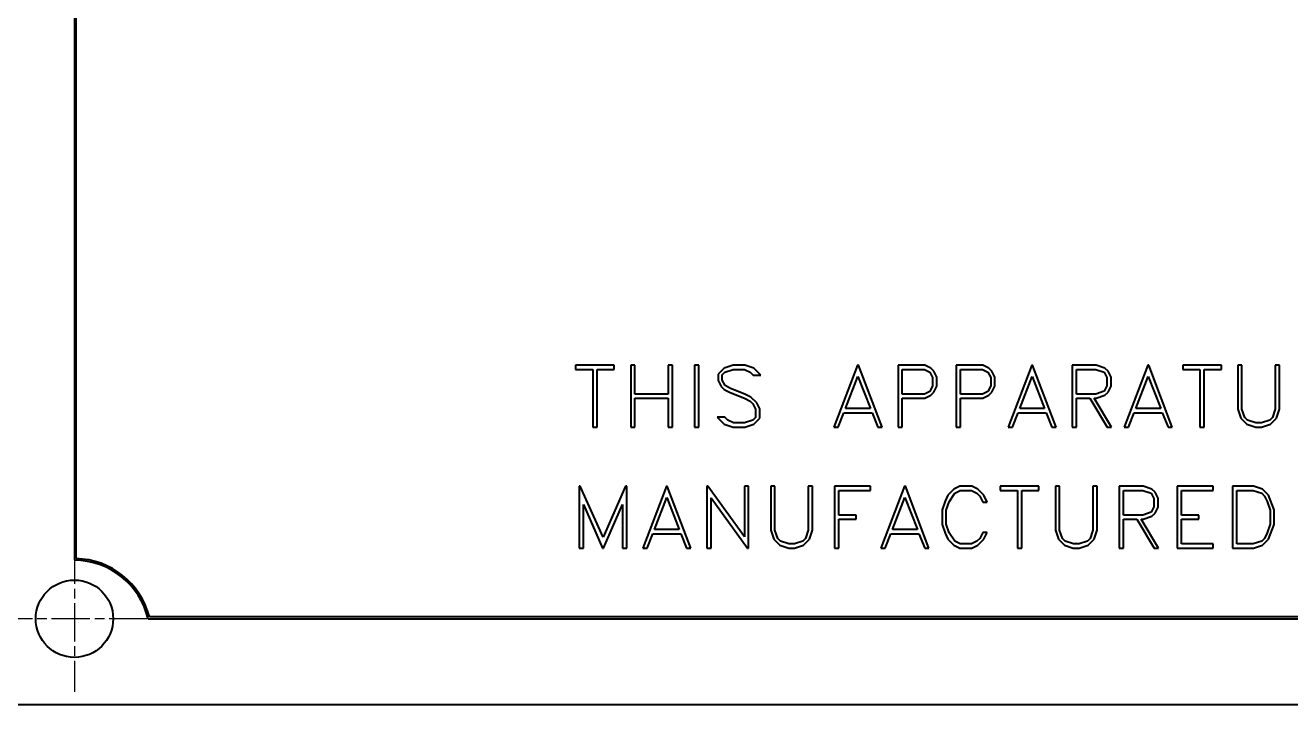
# Model space of a CAD drawing. Header units: millimetres. Extents: x 0 to 420, y 0 to 297.
# Drawn here: x 81.1 to 154.7, y 103.3 to 142.8 of the extents above; entities that cross this region are included whole.
import ezdxf

# ---------------------------------------------------------------- set-up
doc = ezdxf.new("R2010")
doc.units = ezdxf.units.MM
doc.linetypes.add('CHAIN', pattern=[0.3543, 0.2362, -0.0295, 0.0591, -0.0295])
doc.layers.add('가시적인 것(ISO)', color=3, linetype='Continuous', lineweight=40)
doc.layers.add('중심 표식(ISO)', color=1, linetype='Continuous', lineweight=25)

msp = doc.modelspace()

# ---------------------------------------------------------------- linework, layer by layer
at = {"layer": '가시적인 것(ISO)'}
for p, q in [((83.941, 214.898), (83.941, 111.688)), ((84.041, 111.787), (84.041, 214.799)), ((113.078, 123.026), (113.078, 122.782)), ((115.328, 123.026), (113.078, 123.026)), ((115.328, 122.782), (115.328, 123.026)), ((116.527, 123.026), (116.283, 123.026)), ((116.283, 123.026), (116.283, 119.433)), ((116.527, 121.352), (116.527, 123.026)), ((118.706, 123.026), (118.462, 123.026)), ((118.462, 123.026), (118.462, 121.352)), ((118.706, 119.433), (118.706, 123.026)), ((120.24, 123.026), (119.996, 123.026)), ((119.996, 123.026), (119.996, 119.433)), ((120.24, 119.433), (120.24, 123.026)), ((122.235, 123.026), (121.72, 122.852)), ((122.917, 123.026), (122.235, 123.026)), ((123.432, 122.852), (122.917, 123.026)), ((129.474, 123.026), (128.1, 119.433)), ((129.524, 123.026), (129.474, 123.026)), ((130.894, 119.433), (129.524, 123.026)), ((133.384, 123.026), (131.83, 123.026)), ((131.83, 123.026), (131.83, 119.433)), ((133.734, 122.852), (133.384, 123.026)), ((136.759, 123.026), (135.205, 123.026)), ((135.205, 123.026), (135.205, 119.433)), ((137.11, 122.852), (136.759, 123.026)), ((139.599, 123.026), (138.226, 119.433)), ((139.649, 123.026), (139.599, 123.026)), ((141.02, 119.433), (139.649, 123.026)), ((143.339, 123.026), (141.955, 123.026)), ((141.955, 123.026), (141.955, 119.433)), ((143.854, 122.852), (143.339, 123.026)), ((146.35, 123.026), (144.976, 119.433)), ((146.4, 123.026), (146.35, 123.026)), ((147.77, 119.433), (146.4, 123.026)), ((148.375, 123.026), (148.375, 122.782)), ((150.624, 123.026), (148.375, 123.026)), ((150.624, 122.782), (150.624, 123.026)), ((151.824, 123.026), (151.58, 123.026)), ((151.58, 123.026), (151.58, 120.469)), ((151.824, 120.483), (151.824, 123.026)), ((154.003, 123.026), (153.759, 123.026)), ((153.759, 123.026), (153.759, 120.483)), ((154.003, 120.469), (154.003, 123.026)), ((113.078, 122.782), (114.081, 122.782)), ((114.081, 122.782), (114.081, 119.433)), ((114.325, 119.433), (114.325, 122.782)), ((114.325, 122.782), (115.328, 122.782)), ((121.72, 122.852), (121.366, 122.501)), ((121.366, 122.501), (121.366, 122.14)), ((121.366, 122.14), (121.54, 121.793)), ((121.607, 122.468), (121.757, 122.618)), ((121.607, 122.157), (121.607, 122.468)), ((121.767, 121.843), (121.607, 122.157)), ((121.757, 122.618), (122.245, 122.782)), ((122.245, 122.782), (122.9, 122.782)), ((122.9, 122.782), (123.221, 122.618)), ((123.221, 122.618), (123.398, 122.444)), ((123.398, 122.444), (123.839, 122.444)), ((123.839, 122.444), (123.432, 122.852)), ((128.772, 120.513), (129.497, 122.378)), ((129.497, 122.378), (130.222, 120.513)), ((132.074, 122.782), (133.363, 122.782)), ((132.074, 121.352), (132.074, 122.782)), ((133.363, 122.782), (133.681, 122.625)), ((133.681, 122.625), (133.838, 122.307)), ((133.912, 122.678), (133.734, 122.852)), ((133.838, 122.307), (133.838, 121.826)), ((134.082, 122.327), (133.912, 122.678)), ((134.082, 121.806), (134.082, 122.327)), ((135.449, 122.782), (136.739, 122.782)), ((135.449, 121.352), (135.449, 122.782)), ((136.739, 122.782), (137.056, 122.625)), ((137.056, 122.625), (137.213, 122.307)), ((137.287, 122.678), (137.11, 122.852)), ((137.213, 122.307), (137.213, 121.826)), ((137.457, 122.327), (137.287, 122.678)), ((137.457, 121.806), (137.457, 122.327)), ((138.898, 120.513), (139.623, 122.378)), ((139.623, 122.378), (140.348, 120.513)), ((142.199, 122.782), (143.325, 122.782)), ((142.199, 121.352), (142.199, 122.782)), ((143.325, 122.782), (143.807, 122.618)), ((143.807, 122.618), (143.964, 122.307)), ((144.037, 122.678), (143.854, 122.852)), ((143.964, 122.307), (143.964, 121.826)), ((144.208, 122.327), (144.037, 122.678)), ((144.208, 121.806), (144.208, 122.327)), ((145.648, 120.513), (146.373, 122.378)), ((146.373, 122.378), (147.098, 120.513)), ((148.375, 122.782), (149.378, 122.782)), ((149.378, 122.782), (149.378, 119.433)), ((149.622, 119.433), (149.622, 122.782)), ((149.622, 122.782), (150.624, 122.782)), ((121.54, 121.793), (121.717, 121.616)), ((121.717, 121.616), (122.058, 121.448)), ((122.088, 121.682), (121.767, 121.843)), ((122.058, 121.448), (122.89, 121.114)), ((122.927, 121.345), (122.088, 121.682)), ((133.681, 121.509), (133.363, 121.352)), ((133.838, 121.826), (133.681, 121.509)), ((133.734, 121.281), (133.912, 121.455)), ((133.912, 121.455), (134.082, 121.806)), ((137.056, 121.509), (136.739, 121.352)), ((137.213, 121.826), (137.056, 121.509)), ((137.11, 121.281), (137.287, 121.455)), ((137.287, 121.455), (137.457, 121.806)), ((143.807, 121.515), (143.325, 121.352)), ((143.964, 121.826), (143.807, 121.515)), ((143.854, 121.281), (144.037, 121.455)), ((144.037, 121.455), (144.208, 121.806)), ((118.462, 121.352), (116.527, 121.352)), ((116.527, 119.433), (116.527, 121.108)), ((116.527, 121.108), (118.462, 121.108)), ((118.462, 121.108), (118.462, 119.433)), ((122.89, 121.114), (123.221, 120.944)), ((123.268, 121.181), (122.927, 121.345)), ((123.221, 120.944), (123.378, 120.79)), ((123.615, 120.834), (123.268, 121.181)), ((123.378, 120.79), (123.542, 120.466)), ((123.786, 120.486), (123.615, 120.834)), ((133.363, 121.352), (132.074, 121.352)), ((132.074, 119.433), (132.074, 121.108)), ((132.074, 121.108), (133.384, 121.108)), ((133.384, 121.108), (133.734, 121.281)), ((136.739, 121.352), (135.449, 121.352)), ((135.449, 119.433), (135.449, 121.108)), ((135.449, 121.108), (136.759, 121.108)), ((136.759, 121.108), (137.11, 121.281)), ((143.325, 121.352), (142.199, 121.352)), ((142.199, 119.433), (142.199, 121.108)), ((142.199, 121.108), (142.975, 121.108)), ((142.975, 121.108), (143.98, 119.433)), ((144.238, 119.433), (143.235, 121.108)), ((143.235, 121.108), (143.339, 121.108)), ((143.339, 121.108), (143.854, 121.281)), ((121.754, 120.015), (121.313, 120.015)), ((121.313, 120.015), (121.72, 119.607)), ((121.931, 119.841), (121.754, 120.015)), ((123.542, 119.991), (123.391, 119.841)), ((123.432, 119.607), (123.786, 119.958)), ((123.542, 120.466), (123.542, 119.991)), ((123.786, 119.958), (123.786, 120.486)), ((128.351, 119.433), (128.682, 120.269)), ((128.682, 120.269), (130.316, 120.269)), ((130.222, 120.513), (128.772, 120.513)), ((130.316, 120.269), (130.647, 119.433)), ((138.476, 119.433), (138.807, 120.269)), ((138.807, 120.269), (140.441, 120.269)), ((140.348, 120.513), (138.898, 120.513)), ((140.441, 120.269), (140.772, 119.433)), ((145.227, 119.433), (145.558, 120.269)), ((145.558, 120.269), (147.192, 120.269)), ((147.098, 120.513), (145.648, 120.513)), ((147.192, 120.269), (147.523, 119.433)), ((151.58, 120.469), (151.75, 119.955)), ((151.75, 119.955), (152.101, 119.607)), ((151.988, 119.995), (151.824, 120.483)), ((152.138, 119.841), (151.988, 119.995)), ((153.595, 119.995), (153.441, 119.841)), ((153.481, 119.607), (153.829, 119.955)), ((153.759, 120.483), (153.595, 119.995)), ((153.829, 119.955), (154.003, 120.469)), ((114.081, 119.433), (114.325, 119.433)), ((116.283, 119.433), (116.527, 119.433)), ((118.462, 119.433), (118.706, 119.433)), ((119.996, 119.433), (120.24, 119.433)), ((121.72, 119.607), (122.235, 119.433)), ((122.252, 119.677), (121.931, 119.841)), ((122.235, 119.433), (122.917, 119.433)), ((122.904, 119.677), (122.252, 119.677)), ((123.391, 119.841), (122.904, 119.677)), ((122.917, 119.433), (123.432, 119.607)), ((128.1, 119.433), (128.351, 119.433)), ((130.647, 119.433), (130.894, 119.433)), ((131.83, 119.433), (132.074, 119.433)), ((135.205, 119.433), (135.449, 119.433)), ((138.226, 119.433), (138.476, 119.433)), ((140.772, 119.433), (141.02, 119.433)), ((141.955, 119.433), (142.199, 119.433)), ((143.98, 119.433), (144.238, 119.433)), ((144.976, 119.433), (145.227, 119.433)), ((147.523, 119.433), (147.77, 119.433)), ((149.378, 119.433), (149.622, 119.433)), ((152.101, 119.607), (152.619, 119.433)), ((152.629, 119.677), (152.138, 119.841)), ((152.619, 119.433), (152.963, 119.433)), ((152.953, 119.677), (152.629, 119.677)), ((153.441, 119.841), (152.953, 119.677)), ((152.963, 119.433), (153.481, 119.607)), ((113.292, 115.991), (113.292, 112.398)), ((113.353, 115.991), (113.292, 115.991)), ((114.673, 113.033), (113.353, 115.991)), ((115.989, 115.991), (114.673, 113.033)), ((116.049, 115.991), (115.989, 115.991)), ((116.049, 112.398), (116.049, 115.991)), ((118.359, 115.991), (116.985, 112.398)), ((118.409, 115.991), (118.359, 115.991)), ((119.779, 112.398), (118.409, 115.991)), ((120.771, 115.991), (120.715, 115.991)), ((120.715, 115.991), (120.715, 112.398)), ((122.894, 113.06), (120.771, 115.991)), ((123.137, 115.991), (122.894, 115.991)), ((122.894, 115.991), (122.894, 113.06)), ((123.137, 112.398), (123.137, 115.991)), ((124.671, 115.991), (124.427, 115.991)), ((124.427, 115.991), (124.427, 113.434)), ((124.671, 113.448), (124.671, 115.991)), ((126.85, 115.991), (126.606, 115.991)), ((126.606, 115.991), (126.606, 113.448)), ((126.85, 113.434), (126.85, 115.991)), ((130.226, 115.991), (128.14, 115.991)), ((128.14, 115.991), (128.14, 112.398)), ((128.384, 114.317), (128.384, 115.747)), ((128.384, 115.747), (130.226, 115.747)), ((130.226, 115.747), (130.226, 115.991)), ((132.201, 115.991), (130.827, 112.398)), ((132.251, 115.991), (132.201, 115.991)), ((133.621, 112.398), (132.251, 115.991)), ((135.075, 115.817), (134.73, 115.476)), ((134.797, 115.095), (135.121, 115.59)), ((135.422, 115.991), (135.075, 115.817)), ((135.121, 115.59), (135.442, 115.747)), ((136.111, 115.991), (135.422, 115.991)), ((135.442, 115.747), (136.094, 115.747)), ((136.094, 115.747), (136.411, 115.583)), ((136.461, 115.817), (136.111, 115.991)), ((136.411, 115.583), (136.572, 115.426)), ((136.806, 115.473), (136.461, 115.817)), ((140.02, 115.991), (137.771, 115.991)), ((137.771, 115.991), (137.771, 115.747)), ((137.771, 115.747), (138.774, 115.747)), ((138.774, 115.747), (138.774, 112.398)), ((139.018, 112.398), (139.018, 115.747)), ((139.018, 115.747), (140.02, 115.747)), ((140.02, 115.747), (140.02, 115.991)), ((141.22, 115.991), (140.976, 115.991)), ((140.976, 115.991), (140.976, 113.434)), ((141.22, 113.448), (141.22, 115.991)), ((143.399, 115.991), (143.155, 115.991)), ((143.155, 115.991), (143.155, 113.448)), ((143.399, 113.434), (143.399, 115.991)), ((146.073, 115.991), (144.689, 115.991)), ((144.689, 115.991), (144.689, 112.398)), ((144.933, 114.317), (144.933, 115.747)), ((144.933, 115.747), (146.059, 115.747)), ((146.059, 115.747), (146.54, 115.583)), ((146.587, 115.817), (146.073, 115.991)), ((146.54, 115.583), (146.697, 115.272)), ((146.771, 115.643), (146.587, 115.817)), ((146.941, 115.292), (146.771, 115.643)), ((148.064, 115.991), (148.064, 112.398)), ((150.15, 115.991), (148.064, 115.991)), ((148.308, 114.317), (148.308, 115.747)), ((148.308, 115.747), (150.15, 115.747)), ((150.15, 115.747), (150.15, 115.991)), ((152.492, 115.991), (151.276, 115.991)), ((151.276, 115.991), (151.276, 112.398)), ((151.52, 115.747), (152.482, 115.747)), ((151.52, 112.642), (151.52, 115.747)), ((152.482, 115.747), (152.97, 115.583)), ((153.01, 115.817), (152.492, 115.991)), ((152.97, 115.583), (153.124, 115.426)), ((153.361, 115.47), (153.01, 115.817)), ((113.536, 112.398), (113.536, 114.931)), ((113.536, 114.931), (114.646, 112.398)), ((114.696, 112.398), (115.805, 114.931)), ((115.805, 114.931), (115.805, 112.398)), ((117.657, 113.478), (118.382, 115.343)), ((118.382, 115.343), (119.107, 113.478)), ((120.959, 115.329), (123.081, 112.398)), ((120.959, 112.398), (120.959, 115.329)), ((131.499, 113.478), (132.224, 115.343)), ((132.224, 115.343), (132.949, 113.478)), ((134.563, 115.129), (134.389, 114.617)), ((134.73, 115.476), (134.563, 115.129)), ((134.633, 114.607), (134.797, 115.095)), ((136.572, 115.426), (136.749, 115.075)), ((136.749, 115.075), (137.003, 115.075)), ((137.003, 115.075), (136.806, 115.473)), ((146.697, 114.791), (146.54, 114.48)), ((146.697, 115.272), (146.697, 114.791)), ((146.771, 114.42), (146.941, 114.771)), ((146.941, 114.771), (146.941, 115.292)), ((153.124, 115.426), (153.291, 115.102)), ((153.291, 115.102), (153.455, 114.607)), ((153.699, 114.621), (153.361, 115.47)), ((129.387, 114.317), (128.384, 114.317)), ((128.384, 112.398), (128.384, 114.073)), ((128.384, 114.073), (129.387, 114.073)), ((129.387, 114.073), (129.387, 114.317)), ((134.389, 114.617), (134.389, 113.772)), ((134.633, 113.782), (134.633, 114.607)), ((146.059, 114.317), (144.933, 114.317)), ((144.933, 112.398), (144.933, 114.073)), ((144.933, 114.073), (145.708, 114.073)), ((145.708, 114.073), (146.714, 112.398)), ((146.971, 112.398), (145.969, 114.073)), ((145.969, 114.073), (146.073, 114.073)), ((146.54, 114.48), (146.059, 114.317)), ((146.073, 114.073), (146.587, 114.246)), ((146.587, 114.246), (146.771, 114.42)), ((149.311, 114.317), (148.308, 114.317)), ((148.308, 112.642), (148.308, 114.073)), ((148.308, 114.073), (149.311, 114.073)), ((149.311, 114.073), (149.311, 114.317)), ((153.455, 114.607), (153.455, 113.782)), ((153.699, 113.769), (153.699, 114.621)), ((119.107, 113.478), (117.657, 113.478)), ((124.427, 113.434), (124.598, 112.92)), ((124.835, 112.96), (124.671, 113.448)), ((126.606, 113.448), (126.443, 112.96)), ((126.676, 112.92), (126.85, 113.434)), ((132.949, 113.478), (131.499, 113.478)), ((134.389, 113.772), (134.563, 113.261)), ((134.797, 113.294), (134.633, 113.782)), ((136.749, 113.314), (136.572, 112.963)), ((137.003, 113.314), (136.749, 113.314)), ((136.806, 112.916), (137.003, 113.314)), ((140.976, 113.434), (141.147, 112.92)), ((141.384, 112.96), (141.22, 113.448)), ((143.155, 113.448), (142.991, 112.96)), ((143.225, 112.92), (143.399, 113.434)), ((153.455, 113.782), (153.291, 113.287)), ((153.361, 112.92), (153.699, 113.769)), ((117.236, 112.398), (117.567, 113.234)), ((117.567, 113.234), (119.201, 113.234)), ((119.201, 113.234), (119.532, 112.398)), ((124.598, 112.92), (124.949, 112.572)), ((124.986, 112.806), (124.835, 112.96)), ((124.949, 112.572), (125.467, 112.398)), ((125.477, 112.642), (124.986, 112.806)), ((125.801, 112.642), (125.477, 112.642)), ((126.289, 112.806), (125.801, 112.642)), ((125.811, 112.398), (126.329, 112.572)), ((126.443, 112.96), (126.289, 112.806)), ((126.329, 112.572), (126.676, 112.92)), ((131.078, 112.398), (131.409, 113.234)), ((131.409, 113.234), (133.043, 113.234)), ((133.043, 113.234), (133.374, 112.398)), ((134.563, 113.261), (134.73, 112.913)), ((134.73, 112.913), (135.075, 112.572)), ((135.121, 112.803), (134.797, 113.294)), ((135.075, 112.572), (135.422, 112.398)), ((135.442, 112.642), (135.121, 112.803)), ((136.094, 112.642), (135.442, 112.642)), ((136.411, 112.806), (136.094, 112.642)), ((136.111, 112.398), (136.461, 112.572)), ((136.572, 112.963), (136.411, 112.806)), ((136.461, 112.572), (136.806, 112.916)), ((141.147, 112.92), (141.498, 112.572)), ((141.534, 112.806), (141.384, 112.96)), ((141.498, 112.572), (142.016, 112.398)), ((142.026, 112.642), (141.534, 112.806)), ((142.35, 112.642), (142.026, 112.642)), ((142.838, 112.806), (142.35, 112.642)), ((142.36, 112.398), (142.878, 112.572)), ((142.991, 112.96), (142.838, 112.806)), ((142.878, 112.572), (143.225, 112.92)), ((150.15, 112.642), (148.308, 112.642)), ((150.15, 112.398), (150.15, 112.642)), ((152.482, 112.642), (151.52, 112.642)), ((152.97, 112.806), (152.482, 112.642)), ((152.492, 112.398), (153.01, 112.572)), ((153.124, 112.963), (152.97, 112.806)), ((153.01, 112.572), (153.361, 112.92)), ((153.291, 113.287), (153.124, 112.963)), ((113.292, 112.398), (113.536, 112.398)), ((114.646, 112.398), (114.696, 112.398)), ((115.805, 112.398), (116.049, 112.398)), ((116.985, 112.398), (117.236, 112.398)), ((119.532, 112.398), (119.779, 112.398)), ((120.715, 112.398), (120.959, 112.398)), ((123.081, 112.398), (123.137, 112.398)), ((125.467, 112.398), (125.811, 112.398)), ((128.14, 112.398), (128.384, 112.398)), ((130.827, 112.398), (131.078, 112.398)), ((133.374, 112.398), (133.621, 112.398)), ((135.422, 112.398), (136.111, 112.398)), ((138.774, 112.398), (139.018, 112.398)), ((142.016, 112.398), (142.36, 112.398)), ((144.689, 112.398), (144.933, 112.398)), ((146.714, 112.398), (146.971, 112.398)), ((148.064, 112.398), (150.15, 112.398)), ((151.276, 112.398), (152.492, 112.398)), ((88.22, 108.293), (229.932, 108.293)), ((229.854, 108.393), (88.299, 108.393)), ((238.941, 103.293), (78.941, 103.293))]:
    msp.add_line(p, q, dxfattribs=at)
msp.add_circle((83.941, 108.293), 2.25, dxfattribs=at)
for radius, start, end in [(4.395, 13.15164, 90), (4.495, 14.16493, 88.72525)]:
    msp.add_arc((83.941, 107.293), radius, start, end, dxfattribs=at)
at = {"layer": '중심 표식(ISO)', "linetype": 'CHAIN', "ltscale": 9.445163}
for p, q in [((83.941, 112.543), (83.941, 104.043)), ((88.191, 108.293), (79.691, 108.293))]:
    msp.add_line(p, q, dxfattribs=at)

doc.saveas('drawing.dxf')
